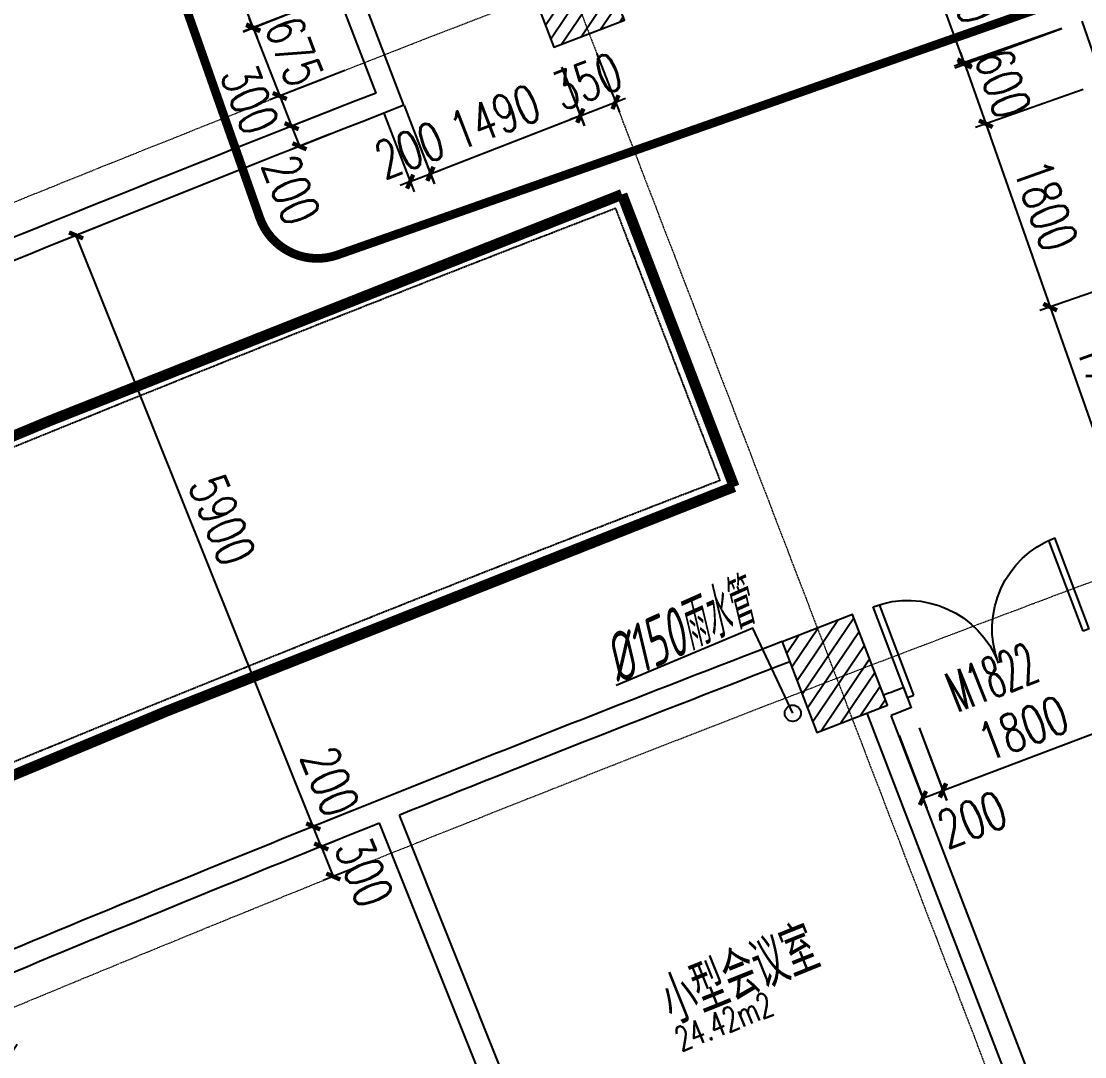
# Model space of a CAD drawing. Header units: millimetres. Extents: x -167 to 12027559, y -6694179 to 6449.
# Drawn here: x 11663045 to 11672898, y -6416026 to -6406433 of the extents above; entities that cross this region are included whole.
import ezdxf
from ezdxf.enums import TextEntityAlignment as Align

# ---------------------------------------------------------------- set-up
doc = ezdxf.new("R2010")
doc.units = ezdxf.units.MM
doc.header["$LTSCALE"] = 10
for name, pattern in [('A1-RG-AXIS$0$CENTER', [50.8, 31.75, -6.35, 6.35, -6.35]), ('A1-RI-F1$0$442 Site - clean$0$HIDDEN2', [0.1875, 0.125, -0.0625]), ('A1-RI-F1$0$442 Site - Ground$0$HIDDEN2', [0.1875, 0.125, -0.0625]), ('A1-RI-F1$0$CENTER2', [1.125, 0.75, -0.125, 0.125, -0.125]), ('A1-RI-F1$0$DASHDOT', [1, 0.5, -0.25, 0, -0.25]), ('A1-RI-F1$0$DASHED', [0.75, 0.5, -0.25])]:
    doc.linetypes.add(name, pattern=pattern)
for name, color, linetype in [('A1-RG-AXIS$0$A-COLU-HATH', 8, 'Continuous'), ('A1-RG-AXIS$0$A-COLUMN', 7, 'Continuous'), ('A1-RG-AXIS$0$A2-RG-AXIS-150$0$A-DIMS-100', 1, 'Continuous'), ('A1-RI-F1$0$0M-防火分区、防烟分区', 30, 'A1-RI-F1$0$DASHDOT'), ('A1-RI-F1$0$0P-RW-GR-V', 210, 'Continuous'), ('A1-RI-F1$0$442 Site - Ground$0$mry-overhead', 253, 'A1-RI-F1$0$442 Site - Ground$0$HIDDEN2'), ('A1-RI-F1$0$A-DIMS-1：100', 1, 'Continuous'), ('A1-RI-F1$0$A-DOOR', 32, 'Continuous'), ('A1-RI-F1$0$A-FUZHUXIAN', 55, 'Continuous'), ('A1-RI-F1$0$A-STRS-TREA', 50, 'Continuous'), ('A1-RI-F1$0$A-SYMB', 4, 'Continuous'), ('A1-RI-F1$0$A-SYMB-AREA', 4, 'Continuous'), ('A1-RI-F1$0$A-SYMB-NAME', 4, 'Continuous'), ('A1-RI-F1$0$A-TEXT', 4, 'Continuous'), ('A1-RI-F1$0$A-WALL', 7, 'Continuous'), ('A1-RI-F1$0$G-ACCS', 7, 'Continuous'), ('A1-RI-F1$0$N-SYMB-DOOR', 13, 'Continuous'), ('A1-RI-F1$0$N-SYMB-DOOR1', 13, 'Continuous'), ('A1-RI-F1$0$N-SYMB-DOOR2', 13, 'Continuous'), ('A1-RI-F1$0$道路中线_内部道路', 3, 'A1-RI-F1$0$CENTER2')]:
    doc.layers.add(name, color=color, linetype=linetype)
doc.layers.add('A1-RG-AXIS$0$A-GRID', color=1, linetype='A1-RG-AXIS$0$CENTER', lineweight=9)
doc.styles.add('A1-RG-AXIS$0$A2-RG-AXIS-150$0$XD2008', font='romans.shx', dxfattribs={"width": 0.7})
doc.styles.add('A1-RI-F1$0$ECADI', font='gbeitc.shx', dxfattribs={"width": 0.7, "bigfont": 'gbcbig.shx'})
doc.styles.add('A1-RI-F1$0$ECADI-SYM', font='simplex.shx', dxfattribs={"width": 0.7, "bigfont": 'hztxt.shx'})
doc.styles.add('A1-RI-F1$0$XD2008', font='txt.shx', dxfattribs={"width": 0.7, "bigfont": 'xd-hztxt.shx'})
doc.dimstyles.new('A1-RG-AXIS$0$A2-RG-AXIS-150$0$XD100', dxfattribs={"dimscale": 100, "dimtxt": 5.5, "dimasz": 1.5, "dimexe": 1, "dimexo": 2, "dimgap": 0.5, "dimtad": 1, "dimdec": 0, "dimdsep": 46, "dimtxsty": 'A1-RG-AXIS$0$A2-RG-AXIS-150$0$XD2008', "dimblk": 'A1-RG-AXIS$0$A2-RG-AXIS-150$0$_ArchTick', "dimcen": 2.5, "dimclrt": 4, "dimaunit": 1, "dimadec": 3, "dimazin": 0, "dimtfac": 1, "dimtdec": 0, "dimtix": 1, "dimtmove": 0, "dimatfit": 3, "dimfxl": 0, "dimtolj": 1, "dimtzin": 0, "dimarcsym": 0})
doc.dimstyles.new('A1-RI-F1$0$XD100$0', dxfattribs={"dimscale": 100, "dimtxt": 3.5, "dimasz": 2, "dimexe": 1, "dimexo": 2, "dimgap": 1, "dimtad": 1, "dimdec": 0, "dimdsep": 46, "dimtxsty": 'A1-RI-F1$0$XD2008', "dimblk1": 'A1-RI-F1$0$_ArchTick', "dimblk2": 'A1-RI-F1$0$_ArchTick', "dimsah": 1, "dimcen": 2.5, "dimclrd": 1, "dimclre": 1, "dimclrt": 4, "dimaunit": 1, "dimadec": 0, "dimazin": 0, "dimtfac": 1, "dimtdec": 0, "dimtix": 1, "dimtmove": 2, "dimatfit": 3, "dimfxl": 0, "dimtolj": 1, "dimtzin": 0, "dimarcsym": 0})

# ---------------------------------------------------------------- blocks, each defined once
blk = doc.blocks.new('A1-RI-F1$0$1500')
at = {"layer": 'A1-RI-F1$0$A-DOOR'}
for p, q in [((0, 100), (0, 850)), ((51.4, 100), (51.4, 848.2)), ((1448.6, 100), (1448.6, 848.2)), ((1500, 100), (1500, 850)), ((0, 100), (51.4, 100)), ((1500, 100), (1448.6, 100))]:
    blk.add_line(p, q, dxfattribs=at)
for centre, start, end in [((0, 100), 0, 90), ((1500, 100), 90, 180)]:
    blk.add_arc(centre, 750, start, end, dxfattribs=at)
blk = doc.blocks.new('A1-RI-F1$0$5erhfh')
at = {"layer": 'A1-RI-F1$0$A-SYMB-AREA', "style": 'A1-RI-F1$0$ECADI', "width": 0.7}
blk.add_attdef('340M2', text='', height=2.5, dxfattribs=at).set_placement((0, 1.25), align=Align.MIDDLE_LEFT)
at = {"layer": 'A1-RI-F1$0$A-SYMB-NAME', "style": 'A1-RI-F1$0$ECADI', "width": 0.7}
blk.add_attdef('CHINESENAME', (-12.292, 3.087), '', height=4.5, dxfattribs=at)
blk = doc.blocks.new('A1-RG-AXIS$0$A2-RG-AXIS-150$0$_ArchTick')
at = {"color": 0, "linetype": 'ByBlock', "const_width": 0.4}
blk.add_lwpolyline([(-0.5, -0.5), (0.5, 0.5)], dxfattribs=at)
blk = doc.blocks.new('*D681')
at = {"layer": 'A1-RG-AXIS$0$A2-RG-AXIS-150$0$A-DIMS-100', "color": 0, "lineweight": -2, "ltscale": 3}
for p, q in [((11670910, -6387267.3), (11670915.9, -6387284)), ((11580897.2, -6435951), (11580908, -6435965))]:
    blk.add_line(p, q, dxfattribs=at)
blk.add_arc((11778731.9, -6694178.6), 325182.4, 109.357031, 127.456634, dxfattribs=at)
at = {"layer": 'Defpoints', "color": 0, "ltscale": 3}
for p in [(11670976.3, -6387456), (11639299.9, -6400406.2), (11581018.9, -6436109.7), (11778731.9, -6694178.6)]:
    blk.add_point(p, dxfattribs=at)
at = {"layer": 'A1-RG-AXIS$0$A2-RG-AXIS-150$0$A-DIMS-100', "color": 0, "lineweight": -2, "ltscale": 3, "xscale": 150, "yscale": 150, "zscale": 150}
for p, rotation in [((11670949, -6387378.3), 19.35703132825471), ((11580968.8, -6436044.4), 217.4566338573137)]:
    blk.add_blockref('A1-RG-AXIS$0$A2-RG-AXIS-150$0$_ArchTick', p, dxfattribs=dict(at, rotation=rotation))
at = {"layer": 'A1-RG-AXIS$0$A2-RG-AXIS-150$0$A-DIMS-100', "color": 4, "ltscale": 3, "insert": (11623903.2, -6407910.6), "char_height": 375, "attachment_point": 5, "rotation": 28.40683, "style": 'A1-RG-AXIS$0$A2-RG-AXIS-150$0$XD2008'}
blk.add_mtext('\\A1;18°5\'59"', dxfattribs=at)
blk = doc.blocks.new('A1-RG-AXIS$0$colu')
at = {"layer": 'A1-RG-AXIS$0$A-COLU-HATH', "linetype": 'ByBlock'}
h = blk.add_hatch(dxfattribs=at)
h.set_pattern_fill('ANSI31', color=256, scale=888, angle=11, style=0)
h.set_pattern_definition([(56, (-5304, 12651), (-92.02317055, 62.0704123), [])])
h.paths.add_polyline_path([(11591264.2, -6433838.8), (11591158.5, -6433556.8), (11590222.1, -6433907.7), (11590399.9, -6434382.1)])
h.paths.add_polyline_path([(11582705.6, -6437301.3), (11582516, -6436795.2), (11581579.6, -6437146.1), (11581701, -6437474.4)])
h.paths.add_polyline_path([(11590471.6, -6449023.6), (11591079.8, -6449817.4), (11591635.4, -6449391.7), (11591027.3, -6448597.9)])
h.paths.add_polyline_path([(11597647.1, -6443800.1), (11598173.7, -6444529.9), (11598741.4, -6444120.4), (11598214.8, -6443390.5)])
h.paths.add_polyline_path([(11585545.5, -6442593.7), (11586153.7, -6443387.5), (11586709.3, -6442961.8), (11586101.2, -6442168)])
h.paths.add_polyline_path([(11592849.2, -6437150.3), (11593375.8, -6437880.2), (11593943.4, -6437470.6), (11593416.8, -6436740.7)])
h.paths.add_polyline_path([(11606394.6, -6455923.8), (11606921.2, -6456653.6), (11607488.9, -6456244), (11606962.3, -6455514.2)])
h.paths.add_polyline_path([(11601625.9, -6449314.5), (11602152.5, -6450044.4), (11602720.2, -6449634.8), (11602193.6, -6448905)])
edge = h.paths.add_edge_path()
edge.add_arc((11595249.5, -6454684.4), 425, 0, 360)
edge = h.paths.add_edge_path()
edge.add_arc((11600175.9, -6461114.9), 425, 0, 360)
h.paths.add_polyline_path([(11613306.9, -6451073.5), (11613812.4, -6451818.2), (11614391.5, -6451425.1), (11613886.1, -6450680.4)])
h.paths.add_polyline_path([(11620355.7, -6446423.7), (11620839.5, -6447182.6), (11621429.7, -6446806.3), (11620945.9, -6446047.4)])
h.paths.add_polyline_path([(11615974.2, -6439551.7), (11616458.1, -6440310.5), (11617048.3, -6439934.2), (11616564.5, -6439175.3)])
h.paths.add_polyline_path([(11608730, -6444330.1), (11609235.4, -6445074.8), (11609814.6, -6444681.6), (11609309.2, -6443937)])
h.paths.add_polyline_path([(11600306.1, -6431918.8), (11600811.6, -6432663.5), (11601390.7, -6432270.4), (11600885.3, -6431525.7)])
h.paths.add_polyline_path([(11607910.2, -6426903.7), (11608394.1, -6427662.5), (11608984.3, -6427286.2), (11608500.5, -6426527.3)])
h.paths.add_polyline_path([(11630302.3, -6423284.6), (11630692.9, -6423982.7), (11631129.2, -6423738.6), (11630738.6, -6423040.4)])
h.paths.add_polyline_path([(11626248.1, -6416039.2), (11626638.7, -6416737.4), (11627075.1, -6416493.2), (11626684.4, -6415795.1)])
h.paths.add_polyline_path([(11627535, -6441978.3), (11627996.9, -6442750.7), (11628597.7, -6442391.5), (11628135.8, -6441619.1)])
h.paths.add_polyline_path([(11634839, -6437740.8), (11635278.5, -6438526.2), (11635889.4, -6438184.4), (11635449.9, -6437399)])
h.paths.add_polyline_path([(11615655.2, -6422108.9), (11616117.1, -6422881.3), (11616717.9, -6422522.1), (11616256, -6421749.7)])
h.paths.add_polyline_path([(11619863.2, -6429146.9), (11620325, -6429919.3), (11620925.8, -6429560.1), (11620464, -6428787.6)])
h.paths.add_polyline_path([(11630859.3, -6430628.5), (11631298.8, -6431413.9), (11631909.7, -6431072.1), (11631470.2, -6430286.7)])
h.paths.add_polyline_path([(11627538.8, -6424694.4), (11627978.3, -6425479.8), (11628589.1, -6425138), (11628149.7, -6424352.6)])
h.paths.add_polyline_path([(11623352.7, -6434983.2), (11623814.5, -6435755.7), (11624415.3, -6435396.5), (11623953.5, -6434624)])
h.paths.add_polyline_path([(11623534.7, -6417538.5), (11623974.1, -6418323.9), (11624585, -6417982.1), (11624145.5, -6417196.7)])
h.paths.add_polyline_path([(11635339.1, -6420464.1), (11635755.9, -6421261.8), (11636376.3, -6420937.7), (11635959.6, -6420140)])
h.paths.add_polyline_path([(11645506.5, -6407137.9), (11645842, -6407864.2), (11645388.1, -6408073.9), (11645052.6, -6407347.6)])
h.paths.add_polyline_path([(11648218.5, -6414201.1), (11648554, -6414927.4), (11649007.9, -6414717.7), (11648672.4, -6413991.5)])
h.paths.add_polyline_path([(11649797, -6429903.6), (11650190.6, -6430712.9), (11650820.1, -6430406.7), (11650426.4, -6429597.4)])
h.paths.add_polyline_path([(11632162.7, -6412872.3), (11631542.2, -6413196.4), (11632283.1, -6414614.6), (11632903.5, -6414290.4)])
h.paths.add_polyline_path([(11648552.6, -6404922.5), (11647914.6, -6405210.5), (11648572.8, -6406668.9), (11649210.9, -6406380.9)])
h.paths.add_polyline_path([(11638487.9, -6426491.2), (11638904.6, -6427288.9), (11639525, -6426964.7), (11639108.3, -6426167.1)])
h.paths.add_polyline_path([(11646232.1, -6422574.6), (11646625.7, -6423383.9), (11647255.2, -6423077.7), (11646861.6, -6422268.4)])
h.paths.add_polyline_path([(11643257.7, -6416459.6), (11643651.4, -6417268.9), (11644280.8, -6416962.8), (11643887.2, -6416153.4)])
edge = h.paths.add_edge_path()
edge.add_arc((11640554, -6410100.5), 425, 0, 360)
h.paths.add_polyline_path([(11642261.7, -6433714.8), (11642678.5, -6434512.5), (11643298.9, -6434188.4), (11642882.2, -6433390.7)])
h.paths.add_polyline_path([(11657438.5, -6426310.3), (11657808.8, -6427130.6), (11658446.8, -6426842.6), (11658076.5, -6426022.3)])
h.paths.add_polyline_path([(11654085.6, -6418882), (11654455.8, -6419702.3), (11655093.8, -6419414.3), (11654723.6, -6418594)])
h.paths.add_polyline_path([(11659423.4, -6409140.7), (11659769.9, -6409971.3), (11660416, -6409701.8), (11660069.4, -6408871.2)])
h.paths.add_polyline_path([(11651288, -6412684.1), (11651658.2, -6413504.4), (11652296.3, -6413216.4), (11651926, -6412396.1)])
h.paths.add_polyline_path([(11672567.5, -6404094.9), (11672841.4, -6404846.5), (11673311.2, -6404675.2), (11673037.2, -6403923.6)])
h.paths.add_polyline_path([(11669749.3, -6396288.4), (11670092.2, -6397229.1), (11670561.8, -6397057.7), (11670219.1, -6396117.2)])
h.paths.add_polyline_path([(11678236.4, -6409177.5), (11678567.9, -6410121), (11679228.3, -6409889), (11678896.8, -6408945.5)])
h.paths.add_polyline_path([(11675949.4, -6402667.6), (11676280.8, -6403611.1), (11676941.3, -6403379), (11676609.8, -6402435.6)])
h.paths.add_polyline_path([(11662041.8, -6415416.4), (11662388.4, -6416247), (11663034.4, -6415977.4), (11662687.8, -6415146.8)])
h.paths.add_polyline_path([(11670094.3, -6412180.7), (11670416.9, -6413020.9), (11671070.4, -6412770), (11670747.8, -6411929.8)])
h.paths.add_polyline_path([(11656265.8, -6401573.1), (11656650.9, -6402495.9), (11657296.9, -6402226.4), (11656911.8, -6401303.5)])
h.paths.add_polyline_path([(11664718.2, -6398177.2), (11665076.6, -6399110.8), (11665730.1, -6398859.9), (11665371.7, -6397926.3)])
h.paths.add_polyline_path([(11667657.1, -6405832.5), (11667979.7, -6406672.7), (11668633.2, -6406421.8), (11668310.6, -6405581.6)])
h.paths.add_polyline_path([(11673264.6, -6395025.5), (11673596.1, -6395968.9), (11674256.5, -6395736.9), (11673925, -6394793.5)])
edge = h.paths.add_edge_path()
edge.add_arc((11681417.1, -6417175.4), 425, 0, 360)
h.paths.add_polyline_path([(11673015.3, -6419789.2), (11673337.9, -6420629.5), (11673991.4, -6420378.6), (11673668.8, -6419538.4)])
h.paths.add_polyline_path([(11665180.1, -6422937.9), (11665526.7, -6423768.5), (11666172.7, -6423499), (11665826.1, -6422668.4)])
at = {"layer": 'A1-RG-AXIS$0$A-COLUMN'}
for points in [[(11667657.1, -6405832.5), (11667979.7, -6406672.7), (11668633.2, -6406421.8), (11668310.6, -6405581.6)], [(11670094.3, -6412180.7), (11670416.9, -6413020.9), (11671070.4, -6412770), (11670747.8, -6411929.8)]]:
    blk.add_lwpolyline(points, close=True, dxfattribs=at)
blk = doc.blocks.new('A1-RI-F1$0$_ArchTick')
at = {"color": 0, "linetype": 'ByBlock', "const_width": 0.4}
blk.add_lwpolyline([(-0.5, -0.5), (0.5, 0.5)], dxfattribs=at)
blk = doc.blocks.new('*D244')
at = {"layer": 'A1-RI-F1$0$A-DIMS-1：100', "color": 1, "linetype": 'ByBlock', "lineweight": -2}
for p, q in [((11672167.9, -6405094.1), (11671176.8, -6405458.7)), ((11671788.6, -6406832.1), (11671270.7, -6405424.2)), ((11672685.9, -6406502), (11671694.8, -6406866.6))]:
    blk.add_line(p, q, dxfattribs=at)
at = {"layer": 'Defpoints', "color": 0, "linetype": 'ByBlock'}
for p in [(11672355.6, -6405025), (11671270.7, -6405424.2), (11672873.6, -6406433)]:
    blk.add_point(p, dxfattribs=at)
at = {"layer": 'A1-RI-F1$0$A-DIMS-1：100', "color": 1, "linetype": 'ByBlock', "lineweight": -2, "xscale": 100, "yscale": 100, "zscale": 100}
for p, rotation in [((11671270.7, -6405424.2), 110.1979975475289), ((11671788.6, -6406832.1), 290.1979975475289)]:
    blk.add_blockref('A1-RI-F1$0$_ArchTick', p, dxfattribs=dict(at, rotation=rotation))
at = {"layer": 'A1-RI-F1$0$A-DIMS-1：100', "color": 4, "linetype": 'ByBlock', "insert": (11671787.7, -6406033.2), "char_height": 350, "attachment_point": 5, "rotation": 290.198, "style": 'A1-RI-F1$0$XD2008'}
blk.add_mtext('\\A1;1500', dxfattribs=at)
blk = doc.blocks.new('*D245')
at = {"layer": 'A1-RI-F1$0$A-DIMS-1：100', "color": 1, "linetype": 'ByBlock', "lineweight": -2}
for p, q in [((11672684.9, -6406499.3), (11671688.1, -6406849.4)), ((11671782.5, -6406816.3), (11671749.3, -6406721.9)), ((11671782.5, -6406816.3), (11671981.4, -6407382.4)), ((11672883.8, -6407065.4), (11671887, -6407415.6)), ((11671981.4, -6407382.4), (11672014.5, -6407476.8))]:
    blk.add_line(p, q, dxfattribs=at)
at = {"layer": 'Defpoints', "color": 0, "linetype": 'ByBlock'}
for p in [(11672873.6, -6406433), (11673072.4, -6406999.1), (11671981.4, -6407382.4)]:
    blk.add_point(p, dxfattribs=at)
at = {"layer": 'A1-RI-F1$0$A-DIMS-1：100', "color": 1, "linetype": 'ByBlock', "lineweight": -2, "xscale": 100, "yscale": 100, "zscale": 100}
for p, rotation in [((11671782.5, -6406816.3), 289.3570313280859), ((11671981.4, -6407382.4), 109.3570313280859)]:
    blk.add_blockref('A1-RI-F1$0$_ArchTick', p, dxfattribs=dict(at, rotation=rotation))
at = {"layer": 'A1-RI-F1$0$A-DIMS-1：100', "color": 4, "linetype": 'ByBlock', "insert": (11672141.4, -6407008.2), "char_height": 350, "attachment_point": 5, "rotation": 289.35703, "style": 'A1-RI-F1$0$XD2008'}
blk.add_mtext('\\A1;600', dxfattribs=at)
blk = doc.blocks.new('*D194')
at = {"layer": 'A1-RI-F1$0$A-DIMS-1：100', "color": 1, "linetype": 'ByBlock', "lineweight": -2}
for p, q in [((11672883.8, -6407065.4), (11671887, -6407415.6)), ((11671981.4, -6407382.4), (11672578.1, -6409080.8)), ((11673480.4, -6408763.8), (11672483.7, -6409114))]:
    blk.add_line(p, q, dxfattribs=at)
at = {"layer": 'Defpoints', "color": 0, "linetype": 'ByBlock'}
for p in [(11673072.4, -6406999.1), (11673669.1, -6408697.5), (11672578.1, -6409080.8)]:
    blk.add_point(p, dxfattribs=at)
at = {"layer": 'A1-RI-F1$0$A-DIMS-1：100', "color": 1, "linetype": 'ByBlock', "lineweight": -2, "xscale": 100, "yscale": 100, "zscale": 100}
for p, rotation in [((11671981.4, -6407382.4), 109.3570313266084), ((11672578.1, -6409080.8), 289.3570313266084)]:
    blk.add_blockref('A1-RI-F1$0$_ArchTick', p, dxfattribs=dict(at, rotation=rotation))
at = {"layer": 'A1-RI-F1$0$A-DIMS-1：100', "color": 4, "linetype": 'ByBlock', "insert": (11672539.2, -6408140.5), "char_height": 350, "attachment_point": 5, "rotation": 289.35703, "style": 'A1-RI-F1$0$XD2008'}
blk.add_mtext('\\A1;1800', dxfattribs=at)
blk = doc.blocks.new('*D195')
at = {"layer": 'A1-RI-F1$0$A-DIMS-1：100', "color": 1, "linetype": 'ByBlock', "lineweight": -2}
for p, q in [((11673480.4, -6408763.8), (11672483.7, -6409114)), ((11672578.1, -6409080.8), (11673141.6, -6410684.9)), ((11674044, -6410367.9), (11673047.3, -6410718.1))]:
    blk.add_line(p, q, dxfattribs=at)
at = {"layer": 'Defpoints', "color": 0, "linetype": 'ByBlock'}
for p in [(11673669.1, -6408697.5), (11674232.7, -6410301.6), (11673141.6, -6410684.9)]:
    blk.add_point(p, dxfattribs=at)
at = {"layer": 'A1-RI-F1$0$A-DIMS-1：100', "color": 1, "linetype": 'ByBlock', "lineweight": -2, "xscale": 100, "yscale": 100, "zscale": 100}
for p, rotation in [((11672578.1, -6409080.8), 109.3570313266084), ((11673141.6, -6410684.9), 289.3570313266084)]:
    blk.add_blockref('A1-RI-F1$0$_ArchTick', p, dxfattribs=dict(at, rotation=rotation))
at = {"layer": 'A1-RI-F1$0$A-DIMS-1：100', "color": 4, "linetype": 'ByBlock', "insert": (11673119.3, -6409791.7), "char_height": 350, "attachment_point": 5, "rotation": 289.35703, "style": 'A1-RI-F1$0$XD2008'}
blk.add_mtext('\\A1;1700', dxfattribs=at)
blk = doc.blocks.new('*D199')
at = {"layer": 'A1-RI-F1$0$A-DIMS-1：100', "color": 1, "linetype": 'ByBlock', "lineweight": -2}
for p, q in [((11671364.5, -6412979), (11671621.7, -6413651.8)), ((11671177.7, -6413050.4), (11671434.9, -6413723.2)), ((11671399.2, -6413629.8), (11671586, -6413558.4))]:
    blk.add_line(p, q, dxfattribs=at)
at = {"layer": 'Defpoints', "color": 0, "linetype": 'ByBlock'}
for p in [(11671293.1, -6412792.2), (11671106.3, -6412863.6), (11671586, -6413558.4)]:
    blk.add_point(p, dxfattribs=at)
at = {"layer": 'A1-RI-F1$0$A-DIMS-1：100', "color": 1, "linetype": 'ByBlock', "lineweight": -2, "xscale": 100, "yscale": 100, "zscale": 100}
for p, rotation in [((11671399.2, -6413629.8), 200.9168484334523), ((11671586, -6413558.4), 20.91684843345233)]:
    blk.add_blockref('A1-RI-F1$0$_ArchTick', p, dxfattribs=dict(at, rotation=rotation))
at = {"layer": 'A1-RI-F1$0$A-DIMS-1：100', "color": 4, "linetype": 'ByBlock', "insert": (11671855, -6413828.1), "char_height": 350, "attachment_point": 5, "rotation": 20.91685, "style": 'A1-RI-F1$0$XD2008'}
blk.add_mtext('\\A1;200', dxfattribs=at)
blk = doc.blocks.new('*D200')
at = {"layer": 'A1-RI-F1$0$A-DIMS-1：100', "color": 1, "linetype": 'ByBlock', "lineweight": -2}
for p, q in [((11673047.4, -6412342.2), (11673302.2, -6413015.4)), ((11671583.3, -6413558.9), (11673266.8, -6412921.9)), ((11671363.9, -6412979.2), (11671618.7, -6413652.5))]:
    blk.add_line(p, q, dxfattribs=at)
at = {"layer": 'Defpoints', "color": 0, "linetype": 'ByBlock'}
for p in [(11672976.6, -6412155.1), (11671293.1, -6412792.2), (11673266.8, -6412921.9)]:
    blk.add_point(p, dxfattribs=at)
at = {"layer": 'A1-RI-F1$0$A-DIMS-1：100', "color": 1, "linetype": 'ByBlock', "lineweight": -2, "xscale": 100, "yscale": 100, "zscale": 100}
for p, rotation in [((11673266.8, -6412921.9), 20.72662114207451), ((11671583.3, -6413558.9), 200.7266211420745)]:
    blk.add_blockref('A1-RI-F1$0$_ArchTick', p, dxfattribs=dict(at, rotation=rotation))
at = {"layer": 'A1-RI-F1$0$A-DIMS-1：100', "color": 4, "linetype": 'ByBlock', "insert": (11672327.7, -6412983.2), "char_height": 350, "attachment_point": 5, "rotation": 20.72662, "style": 'A1-RI-F1$0$XD2008'}
blk.add_mtext('\\A1;1800', dxfattribs=at)
blk = doc.blocks.new('*D203')
at = {"layer": 'A1-RI-F1$0$A-DIMS-1：100', "color": 1, "linetype": 'ByBlock', "lineweight": -2}
for p, q in [((11666177.2, -6413936.6), (11665731.4, -6414115.3)), ((11665824.2, -6414078.1), (11665935.9, -6414356.7)), ((11666288.9, -6414215.2), (11665843.1, -6414393.9))]:
    blk.add_line(p, q, dxfattribs=at)
at = {"layer": 'Defpoints', "color": 0, "linetype": 'ByBlock'}
for p in [(11666362.8, -6413862.2), (11666474.5, -6414140.8), (11665935.9, -6414356.7)]:
    blk.add_point(p, dxfattribs=at)
at = {"layer": 'A1-RI-F1$0$A-DIMS-1：100', "color": 1, "linetype": 'ByBlock', "lineweight": -2, "xscale": 100, "yscale": 100, "zscale": 100}
for p, rotation in [((11665824.2, -6414078.1), 111.8441310490627), ((11665935.9, -6414356.7), 291.8441310490627)]:
    blk.add_blockref('A1-RI-F1$0$_ArchTick', p, dxfattribs=dict(at, rotation=rotation))
at = {"layer": 'A1-RI-F1$0$A-DIMS-1：100', "color": 4, "linetype": 'ByBlock', "insert": (11666222, -6414315.4), "char_height": 350, "attachment_point": 5, "rotation": 291.84413, "style": 'A1-RI-F1$0$XD2008'}
blk.add_mtext('\\A1;300', dxfattribs=at)
blk = doc.blocks.new('*D204')
at = {"layer": 'A1-RI-F1$0$A-DIMS-1：100', "color": 1, "linetype": 'ByBlock', "lineweight": -2}
for p, q in [((11666102.8, -6413751), (11665657, -6413929.7)), ((11665749.8, -6413892.4), (11665712.6, -6413799.6)), ((11666177.2, -6413936.6), (11665731.4, -6414115.3)), ((11665824.2, -6414078.1), (11665749.8, -6413892.4)), ((11665824.2, -6414078.1), (11665861.4, -6414170.9))]:
    blk.add_line(p, q, dxfattribs=at)
at = {"layer": 'Defpoints', "color": 0, "linetype": 'ByBlock'}
for p in [(11666288.4, -6413676.5), (11665749.8, -6413892.4), (11666362.8, -6413862.2)]:
    blk.add_point(p, dxfattribs=at)
at = {"layer": 'A1-RI-F1$0$A-DIMS-1：100', "color": 1, "linetype": 'ByBlock', "lineweight": -2, "xscale": 100, "yscale": 100, "zscale": 100}
for p, rotation in [((11665749.8, -6413892.4), 291.8441310492053), ((11665824.2, -6414078.1), 111.8441310492052)]:
    blk.add_blockref('A1-RI-F1$0$_ArchTick', p, dxfattribs=dict(at, rotation=rotation))
at = {"layer": 'A1-RI-F1$0$A-DIMS-1：100', "color": 4, "linetype": 'ByBlock', "insert": (11665906.6, -6413476.4), "char_height": 350, "attachment_point": 5, "rotation": 291.84413, "style": 'A1-RI-F1$0$XD2008'}
blk.add_mtext('\\A1;200', dxfattribs=at)
blk = doc.blocks.new('*D205')
at = {"layer": 'A1-RI-F1$0$A-DIMS-1：100', "color": 1, "linetype": 'ByBlock', "lineweight": -2}
for p, q in [((11663792.3, -6408320.9), (11663459.6, -6408454.4)), ((11665749.9, -6413892.6), (11663552.4, -6408417.2)), ((11665989.8, -6413796.4), (11665657.1, -6413929.9))]:
    blk.add_line(p, q, dxfattribs=at)
at = {"layer": 'Defpoints', "color": 0, "linetype": 'ByBlock'}
for p in [(11663977.9, -6408246.4), (11663552.4, -6408417.2), (11666175.4, -6413721.9)]:
    blk.add_point(p, dxfattribs=at)
at = {"layer": 'A1-RI-F1$0$A-DIMS-1：100', "color": 1, "linetype": 'ByBlock', "lineweight": -2, "xscale": 100, "yscale": 100, "zscale": 100}
for p, rotation in [((11663552.4, -6408417.2), 111.8672145939479), ((11665749.9, -6413892.6), 291.8672145939478)]:
    blk.add_blockref('A1-RI-F1$0$_ArchTick', p, dxfattribs=dict(at, rotation=rotation))
at = {"layer": 'A1-RI-F1$0$A-DIMS-1：100', "color": 4, "linetype": 'ByBlock', "insert": (11664906.4, -6411052.5), "char_height": 350, "attachment_point": 5, "rotation": 291.86721, "style": 'A1-RI-F1$0$XD2008'}
blk.add_mtext('\\A1;5900', dxfattribs=at)
blk = doc.blocks.new('*D152')
at = {"layer": 'A1-RI-F1$0$A-DIMS-1：100', "color": 1, "linetype": 'ByBlock', "lineweight": -2}
for p, q in [((11665797, -6406260.4), (11665100.7, -6406533)), ((11665193.8, -6406496.6), (11665157.3, -6406403.5)), ((11665193.8, -6406496.6), (11665439.9, -6407125.3)), ((11666043.1, -6406889.2), (11665346.8, -6407161.8)), ((11665439.9, -6407125.3), (11665476.4, -6407218.4))]:
    blk.add_line(p, q, dxfattribs=at)
at = {"layer": 'Defpoints', "color": 0, "linetype": 'ByBlock'}
for p in [(11665983.2, -6406187.5), (11666229.3, -6406816.3), (11665439.9, -6407125.3)]:
    blk.add_point(p, dxfattribs=at)
at = {"layer": 'A1-RI-F1$0$A-DIMS-1：100', "color": 1, "linetype": 'ByBlock', "lineweight": -2, "xscale": 100, "yscale": 100, "zscale": 100}
for p, rotation in [((11665193.8, -6406496.6), 291.3803792927915), ((11665439.9, -6407125.3), 111.3803792927915)]:
    blk.add_blockref('A1-RI-F1$0$_ArchTick', p, dxfattribs=dict(at, rotation=rotation))
at = {"layer": 'A1-RI-F1$0$A-DIMS-1：100', "color": 4, "linetype": 'ByBlock', "insert": (11665572.9, -6406710.7), "char_height": 350, "attachment_point": 5, "rotation": 291.38038, "style": 'A1-RI-F1$0$XD2008'}
blk.add_mtext('\\A1;675', dxfattribs=at)
blk = doc.blocks.new('*D153')
at = {"layer": 'A1-RI-F1$0$A-DIMS-1：100', "color": 1, "linetype": 'ByBlock', "lineweight": -2}
for p, q in [((11665438.1, -6405325.6), (11664741.7, -6405593)), ((11664835, -6405557.1), (11664799.2, -6405463.8)), ((11665193.4, -6406490.7), (11664835, -6405557.1)), ((11665796.5, -6406259.2), (11665100.1, -6406526.6)), ((11665193.4, -6406490.7), (11665229.3, -6406584.1))]:
    blk.add_line(p, q, dxfattribs=at)
at = {"layer": 'Defpoints', "color": 0, "linetype": 'ByBlock'}
for p in [(11665624.8, -6405253.9), (11664835, -6405557.1), (11665983.2, -6406187.5)]:
    blk.add_point(p, dxfattribs=at)
at = {"layer": 'A1-RI-F1$0$A-DIMS-1：100', "color": 1, "linetype": 'ByBlock', "lineweight": -2, "xscale": 100, "yscale": 100, "zscale": 100}
for p, rotation in [((11664835, -6405557.1), 291.0024495402694), ((11665193.4, -6406490.7), 111.0024495402694)]:
    blk.add_blockref('A1-RI-F1$0$_ArchTick', p, dxfattribs=dict(at, rotation=rotation))
at = {"layer": 'A1-RI-F1$0$A-DIMS-1：100', "color": 4, "linetype": 'ByBlock', "insert": (11665271, -6405925.4), "char_height": 350, "attachment_point": 5, "rotation": 291.00245, "style": 'A1-RI-F1$0$XD2008'}
blk.add_mtext('\\A1;1000', dxfattribs=at)
blk = doc.blocks.new('*D637')
at = {"layer": 'A1-RI-F1$0$A-DIMS-1：100', "color": 1, "linetype": 'ByBlock', "lineweight": -2}
for p, q in [((11668052.1, -6406859.1), (11668262, -6407400.3)), ((11666836.7, -6407846), (11668225.9, -6407307.1)), ((11666662.9, -6407398.1), (11666872.9, -6407939.3))]:
    blk.add_line(p, q, dxfattribs=at)
at = {"layer": 'Defpoints', "color": 0, "linetype": 'ByBlock'}
for p in [(11667979.7, -6406672.7), (11666590.6, -6407211.6), (11668225.9, -6407307.1)]:
    blk.add_point(p, dxfattribs=at)
at = {"layer": 'A1-RI-F1$0$A-DIMS-1：100', "color": 1, "linetype": 'ByBlock', "lineweight": -2, "xscale": 100, "yscale": 100, "zscale": 100}
for p, rotation in [((11668225.9, -6407307.1), 21.20608084547959), ((11666836.7, -6407846), 201.2060808454796)]:
    blk.add_blockref('A1-RI-F1$0$_ArchTick', p, dxfattribs=dict(at, rotation=rotation))
at = {"layer": 'A1-RI-F1$0$A-DIMS-1：100', "color": 4, "linetype": 'ByBlock', "insert": (11667431.8, -6407320.2), "char_height": 350, "attachment_point": 5, "rotation": 21.20608, "style": 'A1-RI-F1$0$XD2008'}
blk.add_mtext('\\A1;1490', dxfattribs=at)
blk = doc.blocks.new('*D638')
at = {"layer": 'A1-RI-F1$0$A-DIMS-1：100', "color": 1, "linetype": 'ByBlock', "lineweight": -2}
for p, q in [((11668378.1, -6406733.9), (11668586.2, -6407275.8)), ((11668051.4, -6406859.4), (11668259.4, -6407401.3)), ((11668223.6, -6407307.9), (11668550.4, -6407182.5)), ((11668550.4, -6407182.5), (11668643.7, -6407146.6)), ((11668223.6, -6407307.9), (11668130.2, -6407343.8))]:
    blk.add_line(p, q, dxfattribs=at)
at = {"layer": 'Defpoints', "color": 0, "linetype": 'ByBlock'}
for p in [(11668306.5, -6406547.2), (11667979.7, -6406672.7), (11668550.4, -6407182.5)]:
    blk.add_point(p, dxfattribs=at)
at = {"layer": 'A1-RI-F1$0$A-DIMS-1：100', "color": 1, "linetype": 'ByBlock', "lineweight": -2, "xscale": 100, "yscale": 100, "zscale": 100}
for p, rotation in [((11668550.4, -6407182.5), 201.0024529768651), ((11668223.6, -6407307.9), 21.00245297686508)]:
    blk.add_blockref('A1-RI-F1$0$_ArchTick', p, dxfattribs=dict(at, rotation=rotation))
at = {"layer": 'A1-RI-F1$0$A-DIMS-1：100', "color": 4, "linetype": 'ByBlock', "insert": (11668288.4, -6406988.5), "char_height": 350, "attachment_point": 5, "rotation": 21.00245, "style": 'A1-RI-F1$0$XD2008'}
blk.add_mtext('\\A1;350', dxfattribs=at)
blk = doc.blocks.new('*D639')
at = {"layer": 'A1-RI-F1$0$A-DIMS-1：100', "color": 1, "linetype": 'ByBlock', "lineweight": -2}
for p, q in [((11666591.1, -6407212.8), (11666870.3, -6407940.3)), ((11666404.3, -6407284.5), (11666683.6, -6408011.9)), ((11666834.5, -6407846.9), (11666927.8, -6407811.1)), ((11666647.8, -6407918.6), (11666554.4, -6407954.4)), ((11666647.8, -6407918.6), (11666834.5, -6407846.9))]:
    blk.add_line(p, q, dxfattribs=at)
at = {"layer": 'Defpoints', "color": 0, "linetype": 'ByBlock'}
for p in [(11666519.4, -6407026.1), (11666332.7, -6407097.8), (11666834.5, -6407846.9)]:
    blk.add_point(p, dxfattribs=at)
at = {"layer": 'A1-RI-F1$0$A-DIMS-1：100', "color": 1, "linetype": 'ByBlock', "lineweight": -2, "xscale": 100, "yscale": 100, "zscale": 100}
for p, rotation in [((11666834.5, -6407846.9), 201.002449539916), ((11666647.8, -6407918.6), 21.00244953991587)]:
    blk.add_blockref('A1-RI-F1$0$_ArchTick', p, dxfattribs=dict(at, rotation=rotation))
at = {"layer": 'A1-RI-F1$0$A-DIMS-1：100', "color": 4, "linetype": 'ByBlock', "insert": (11666642.6, -6407626), "char_height": 350, "attachment_point": 5, "rotation": 21.00245, "style": 'A1-RI-F1$0$XD2008'}
blk.add_mtext('\\A1;200', dxfattribs=at)
blk = doc.blocks.new('A1-RI-F1$0$mc')
at = {"layer": 'A1-RI-F1$0$N-SYMB-DOOR', "style": 'A1-RI-F1$0$ECADI-SYM', "width": 0.7}
for tag, p in [('门窗主编号1', (55.7, -311.3)), ('门窗主编号2', (667.6, -311.3))]:
    blk.add_attdef(tag, p, '', height=180, dxfattribs=at)
at = {"layer": 'A1-RI-F1$0$N-SYMB-DOOR', "style": 'A1-RI-F1$0$ECADI-SYM', "width": 0.7, "flags": 1}
for tag, p in [('洞口尺寸(宽X高)', (55.6, -717.2)), ('备注', (57.1, -921.2))]:
    blk.add_attdef(tag, p, '', height=180, dxfattribs=at)
at = {"layer": 'A1-RI-F1$0$N-SYMB-DOOR1', "style": 'A1-RI-F1$0$ECADI-SYM', "width": 0.7}
blk.add_attdef('门窗辅编号1', (55.7, -516.1), '', height=180, dxfattribs=at)
at = {"layer": 'A1-RI-F1$0$N-SYMB-DOOR2', "style": 'A1-RI-F1$0$ECADI-SYM', "width": 0.7}
blk.add_attdef('门窗辅编号2', (311.5, -516.1), '', height=180, dxfattribs=at)
blk = doc.blocks.new('*D655')
at = {"layer": 'A1-RI-F1$0$A-DIMS-1：100', "color": 1, "linetype": 'ByBlock', "lineweight": -2}
for p, q in [((11665856.9, -6406962.2), (11665347, -6407162.2)), ((11665440.1, -6407125.7), (11665549.6, -6407404.9)), ((11665966.4, -6407241.4), (11665456.5, -6407441.4))]:
    blk.add_line(p, q, dxfattribs=at)
at = {"layer": 'Defpoints', "color": 0, "linetype": 'ByBlock'}
for p in [(11666043.1, -6406889.2), (11666152.6, -6407168.3), (11665549.6, -6407404.9)]:
    blk.add_point(p, dxfattribs=at)
at = {"layer": 'A1-RI-F1$0$A-DIMS-1：100', "color": 1, "linetype": 'ByBlock', "lineweight": -2, "xscale": 100, "yscale": 100, "zscale": 100}
for p, rotation in [((11665440.1, -6407125.7), 111.4175119287178), ((11665549.6, -6407404.9), 291.4175119287178)]:
    blk.add_blockref('A1-RI-F1$0$_ArchTick', p, dxfattribs=dict(at, rotation=rotation))
at = {"layer": 'A1-RI-F1$0$A-DIMS-1：100', "color": 4, "linetype": 'ByBlock', "insert": (11665161.9, -6407155.9), "char_height": 350, "attachment_point": 5, "rotation": 291.41751, "style": 'A1-RI-F1$0$XD2008'}
blk.add_mtext('\\A1;300', dxfattribs=at)
blk = doc.blocks.new('*D656')
at = {"layer": 'A1-RI-F1$0$A-DIMS-1：100', "color": 1, "linetype": 'ByBlock', "lineweight": -2}
for p, q in [((11665832, -6407294.2), (11665456.6, -6407441.7)), ((11665549.7, -6407405.1), (11665622.8, -6407591.3)), ((11665905.1, -6407480.4), (11665529.7, -6407627.8))]:
    blk.add_line(p, q, dxfattribs=at)
at = {"layer": 'Defpoints', "color": 0, "linetype": 'ByBlock'}
for p in [(11666018.1, -6407221.1), (11666091.2, -6407407.3), (11665622.8, -6407591.3)]:
    blk.add_point(p, dxfattribs=at)
at = {"layer": 'A1-RI-F1$0$A-DIMS-1：100', "color": 1, "linetype": 'ByBlock', "lineweight": -2, "xscale": 100, "yscale": 100, "zscale": 100}
for p, rotation in [((11665549.7, -6407405.1), 111.4443629715963), ((11665622.8, -6407591.3), 291.4443629715964)]:
    blk.add_blockref('A1-RI-F1$0$_ArchTick', p, dxfattribs=dict(at, rotation=rotation))
at = {"layer": 'A1-RI-F1$0$A-DIMS-1：100', "color": 4, "linetype": 'ByBlock', "insert": (11665546.1, -6407996), "char_height": 350, "attachment_point": 5, "rotation": 291.44436, "style": 'A1-RI-F1$0$XD2008'}
blk.add_mtext('\\A1;200', dxfattribs=at)
blk = doc.blocks.new('A1-RI-F1$0$A$C6B365CFD')
at = {"layer": 'A1-RI-F1$0$道路中线_内部道路', "ltscale": 10}
blk.add_arc((240588.4, -192829.3), 331118.5, 95.274126, 136.563345, dxfattribs=at)
blk = doc.blocks.new('A1-RG-AXIS')
at = {"layer": 'A1-RG-AXIS$0$A-GRID', "linetype": 'A1-RG-AXIS$0$CENTER', "ltscale": 0.05}
blk.add_lwpolyline([(11661998.5, -6390116.5), (11676909.7, -6428956.6)], dxfattribs=at)
blk.add_lwpolyline([(11682866.1, -6392336.6, 0.10373), (11569674.9, -6456283.6, 0.10373)], format="xyb", dxfattribs=at)
at = {"layer": 'A1-RG-AXIS$0$A-GRID', "ltscale": 0.05}
blk.add_lwpolyline([(11690526.8, -6414141.5, 0.104527), (11584753.6, -6473784.9)], format="xyb", dxfattribs=at)
at = {"layer": 'A1-RG-AXIS$0$A-GRID', "linetype": 'A1-RG-AXIS$0$CENTER', "ltscale": 0.05}
blk.add_arc((11778731.9, -6694178.6), 308600, 107.574373, 131.323037, dxfattribs=at)
at = {"layer": 'A1-RG-AXIS$0$A-GRID', "ltscale": 0.05}
blk.add_arc((11778731.9, -6694178.6), 301700, 107.53359, 131.336201, dxfattribs=at)
at = {"layer": 'A1-RG-AXIS$0$A-COLU-HATH', "linetype": 'ByBlock'}
blk.add_blockref('A1-RG-AXIS$0$colu', (0, 0), dxfattribs=at)
at = {"layer": 'A1-RG-AXIS$0$A2-RG-AXIS-150$0$A-DIMS-100', "ltscale": 3}
dim = blk.add_angular_dim_3p(base=(11639299.9, -6400406.2), center=(11778731.9, -6694178.6), p1=(11670976.3, -6387456), p2=(11581018.9, -6436109.7), dimstyle='A1-RG-AXIS$0$A2-RG-AXIS-150$0$XD100', override={"dimtxt": 3.75, "dimadec": 4}, dxfattribs=at)
dim.commit()
dim.dimension.update_dxf_attribs({"geometry": '*D681', "text_midpoint": (11623903.2, -6407910.6)})
blk = doc.blocks.new('A1-RI-F1')
at = {"layer": 'A1-RI-F1$0$0M-防火分区、防烟分区', "const_width": 100}
blk.add_lwpolyline([(11654015.4, -6417268, -0.013948), (11669650.1, -6410744.6), (11668610.7, -6408037.3, 0.013952), (11652822.3, -6414624.8)], format="xyb", close=True, dxfattribs=at)
at = {"layer": 'A1-RI-F1$0$0P-RW-GR-V'}
blk.add_circle((11670193.1, -6412843.9), 75, dxfattribs=at)
at = {"layer": 'A1-RI-F1$0$442 Site - Ground$0$mry-overhead', "ltscale": 20}
blk.add_lwpolyline([(11758094.7, -6402408, 0.007577), (11749262.8, -6403167.4), (11748849.8, -6399088.2, 0.055784), (11684355.1, -6412994.7), (11685659.4, -6416881.7, 0.084561), (11599102.7, -6463333.3), (11592164.5, -6454413.7), (11594248, -6452806.9, 0.000043), (11592636.5, -6450703.6, 0.017034), (11576445.4, -6463980.2), (11589775.6, -6479462.5, -0.164141), (11758553.3, -6408891.5, -0.164141)], format="xyb", dxfattribs=at)
at = {"layer": 'A1-RI-F1$0$A-FUZHUXIAN', "linetype": 'A1-RI-F1$0$442 Site - clean$0$HIDDEN2', "ltscale": 3}
blk.add_lwpolyline([(11654065.4, -6417135.8, -0.013784), (11669520.9, -6410687.2), (11668553.2, -6408166.6, 0.013789), (11652954.6, -6414674.9)], format="xyb", close=True, dxfattribs=at)
at = {"layer": 'A1-RI-F1$0$A-STRS-TREA'}
for radius, end in [(288150, 129.400757), (287850, 129.459087)]:
    blk.add_arc((11778731.9, -6694178.6), radius, 94.045841, end, dxfattribs=at)
at = {"layer": 'A1-RI-F1$0$A-SYMB', "linetype": 'A1-RI-F1$0$DASHED', "ltscale": 2, "const_width": 81}
blk.add_lwpolyline([(11670566.5, -6395879), (11673852.4, -6405232.2, -0.414214), (11673507, -6405951.7), (11665973.6, -6408598.2, -0.414214), (11665254.1, -6408252.8), (11661968.2, -6398899.6, -0.414214), (11662313.6, -6398180.1), (11669847, -6395533.6, -0.414214)], format="xyb", close=True, dxfattribs=at)
at = {"layer": 'A1-RI-F1$0$A-SYMB'}
blk.add_lwpolyline([(11670193.1, -6412843.9), (11669824.4, -6412055.3), (11668557.7, -6412585.5)], dxfattribs=at)
at = {"layer": 'A1-RI-F1$0$A-WALL', "linetype": 'ByBlock'}
for p, q in [((11666590.6, -6407211.6), (11666169.5, -6406114.7)), ((11666332.7, -6407097.8), (11665983.2, -6406187.5)), ((11673072.4, -6406999.1), (11672873.6, -6406433)), ((11671293.1, -6412792.2), (11671221.4, -6412605.4)), ((11672675.7, -6417509.4), (11670883.7, -6412841.7)), ((11672934.1, -6417624.6), (11671106.3, -6412863.6)), ((11668667.6, -6419079.3), (11666548.5, -6413787.8)), ((11668482, -6419153.6), (11666362.8, -6413862.2))]:
    blk.add_line(p, q, dxfattribs=at)
for radius, start, end in [(308300.2, 111.381574, 112.582823), (308100.2, 111.344627, 112.58278), (302200.2, 111.068808, 112.58151), (302000.2, 111.068852, 111.806187), (301400, 110.897895, 110.936069), (301200, 110.897826, 110.935871), (302000.2, 111.844131, 112.581466)]:
    blk.add_arc((11778731.9, -6694178.6), radius, start, end, dxfattribs=at)
at = {"color": 3, "linetype": 'ByBlock'}
blk.add_blockref('A1-RG-AXIS', (0, 0), dxfattribs=at)
at = {"layer": 'A1-RI-F1$0$A-DOOR', "xscale": -1.199999999852952, "yscale": 1.199999999854511, "zscale": 1.199999999853307, "rotation": 20.72671278606878}
blk.add_blockref('A1-RI-F1$0$1500', (11672983.2, -6412174), dxfattribs=at)
at = {"layer": 'A1-RI-F1$0$A-SYMB-NAME'}
ref = blk.add_blockref('A1-RI-F1$0$5erhfh', (11669898.1, -6415642), dxfattribs=dict(at, xscale=64.28571428579069, yscale=64.28571428579069, zscale=64.28571428579069, rotation=21.90240686768665))
ref.add_attrib('340M2', '24.42m2', (11669158.9, -6415981.7), dxfattribs={"layer": 'A1-RI-F1$0$A-SYMB-AREA', "height": 225, "rotation": 21.90241, "style": 'A1-RI-F1$0$XD2008', "width": 0.7})
ref.add_attrib('CHINESENAME', '小型会议室', (11669090.9, -6415752.6), dxfattribs={"height": 450, "rotation": 21.90241, "style": 'A1-RI-F1$0$XD2008', "width": 0.7})
at = {"layer": 'A1-RI-F1$0$A-TEXT'}
ref = blk.add_blockref('A1-RI-F1$0$5erhfh', (11669820.8, -6412359.3), dxfattribs=dict(at, xscale=99.99999999984446, yscale=100, zscale=100.0000000001352, rotation=24.02079878068677))
ref.add_attrib('CHINESENAME', '%%c150雨水管', (11668572.4, -6412577.6), dxfattribs={"layer": 'A1-RI-F1$0$A-SYMB-NAME', "height": 450, "rotation": 24.0208, "style": 'A1-RI-F1$0$ECADI', "width": 0.7})
at = {"layer": 'A1-RI-F1$0$G-ACCS', "linetype": 'ByBlock'}
blk.add_blockref('A1-RI-F1$0$A$C6B365CFD', (11538192.7, -6501584.3), dxfattribs=at)
at = {"layer": 'A1-RI-F1$0$N-SYMB-DOOR'}
ref = blk.add_blockref('A1-RI-F1$0$mc', (11671470.7, -6412436.2), dxfattribs=dict(at, xscale=1.499999999347001, yscale=1.499999999347001, rotation=21.62193909836758))
ref.add_attrib('门窗主编号1', 'M1822', (11671720.4, -6412839.5), dxfattribs={"height": 375, "rotation": 21.62194, "style": 'A1-RI-F1$0$ECADI-SYM', "width": 0.5})
at = {"layer": 'A1-RI-F1$0$A-DIMS-1：100', "linetype": 'ByBlock'}
for p1, p2, distance, picture, middle in [((11672873.6, -6406433), (11672355.6, -6405025), 1156, '*D244', (11671787.7, -6406033.2)), ((11665983.2, -6406187.5), (11665624.8, -6405253.9), 846, '*D153', (11665271, -6405925.4)), ((11665983.2, -6406187.5), (11666229.3, -6406816.3), -847.8, '*D152', (11665572.9, -6406710.7)), ((11672873.6, -6406433), (11673072.4, -6406999.1), -1156.4, '*D245', (11672141.4, -6407008.2)), ((11667979.7, -6406672.7), (11668306.5, -6406547.2), -680.5, '*D638', (11668288.4, -6406988.5)), ((11666590.6, -6407211.6), (11667979.7, -6406672.7), -680.5, '*D637', (11667431.8, -6407320.2)), ((11666332.7, -6407097.8), (11666519.4, -6407026.1), -879.2, '*D639', (11666642.6, -6407626)), ((11666175.4, -6413721.9), (11663977.9, -6408246.4), 458.5, '*D205', (11664906.4, -6411052.5)), ((11671293.1, -6412792.2), (11672976.6, -6412155.1), -819.8, '*D200', (11672327.7, -6412983.2))]:
    dim = blk.add_aligned_dim(p1=p1, p2=p2, distance=distance, dimstyle='A1-RI-F1$0$XD100$0', override={"dimasz": 1, "dimadec": 2, "dimazin": 2}, dxfattribs=at)
    dim.commit()
    dim.dimension.update_dxf_attribs({"geometry": picture, "text_midpoint": middle})
for base, p1, p2, angle, picture, middle in [((11665549.6, -6407404.9), (11666043.1, -6406889.2), (11666152.6, -6407168.3), 291.41751, '*D655', (11665161.9, -6407155.9)), ((11665622.8, -6407591.3), (11666018.1, -6407221.1), (11666091.2, -6407407.3), 291.44436, '*D656', (11665546.1, -6407996)), ((11671586, -6413558.4), (11671106.3, -6412863.6), (11671293.1, -6412792.2), 20.91685, '*D199', (11671855, -6413828.1)), ((11665749.8, -6413892.4), (11666362.8, -6413862.2), (11666288.4, -6413676.5), 111.84413, '*D204', (11665906.6, -6413476.4)), ((11665935.9, -6414356.7), (11666362.8, -6413862.2), (11666474.5, -6414140.8), 291.84413, '*D203', (11666222, -6414315.4))]:
    dim = blk.add_linear_dim(base=base, p1=p1, p2=p2, angle=angle, dimstyle='A1-RI-F1$0$XD100$0', override={"dimasz": 1, "dimadec": 2, "dimazin": 2}, dxfattribs=at)
    dim.commit()
    dim.dimension.update_dxf_attribs({"geometry": picture, "text_midpoint": middle, "dimtype": 129})
for base, p1, p2, picture, middle in [((11672578.1, -6409080.8), (11673072.4, -6406999.1), (11673669.1, -6408697.5), '*D194', (11672539.2, -6408140.5)), ((11673141.6, -6410684.9), (11673669.1, -6408697.5), (11674232.7, -6410301.6), '*D195', (11673119.3, -6409791.7))]:
    dim = blk.add_linear_dim(base=base, p1=p1, p2=p2, angle=109.35703, dimstyle='A1-RI-F1$0$XD100$0', override={"dimasz": 1, "dimadec": 2, "dimazin": 2}, dxfattribs=at)
    dim.commit()
    dim.dimension.update_dxf_attribs({"geometry": picture, "text_midpoint": middle})

msp = doc.modelspace()

# ---------------------------------------------------------------- block references
at = {"color": 0}
msp.add_blockref('A1-RI-F1', (0, 0), dxfattribs=at)

doc.saveas('drawing.dxf')
